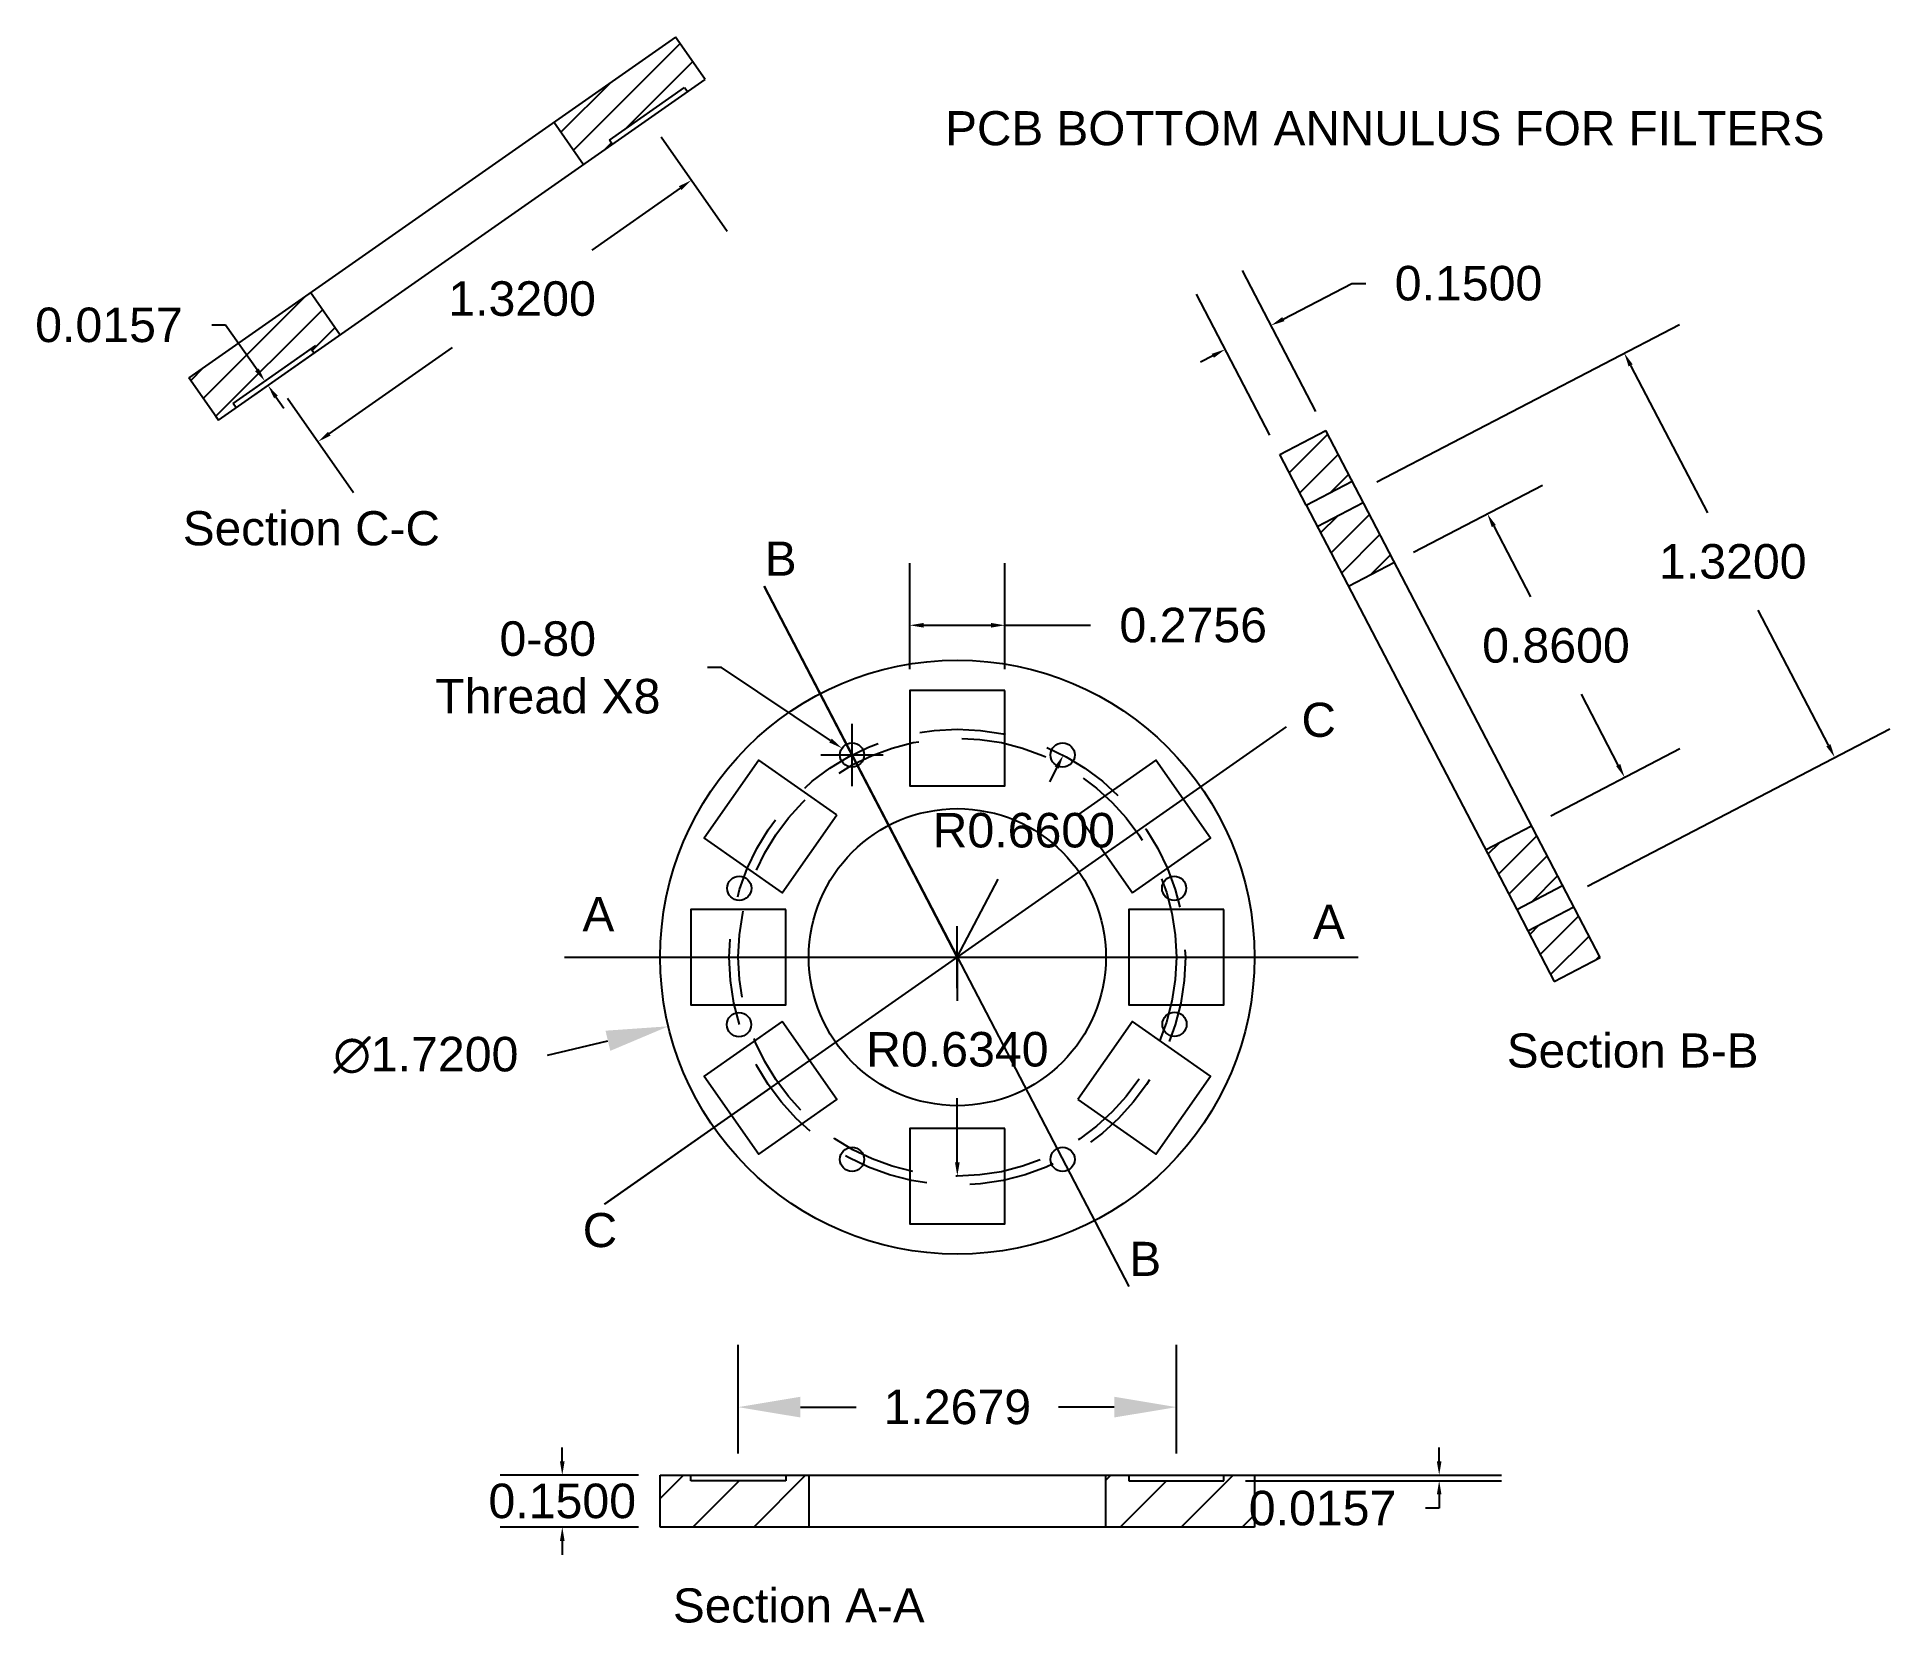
# Model space of a CAD drawing. Header units: inches. Extents: x -2.66 to 2.7, y -1.93 to 2.66.
import ezdxf

# ---------------------------------------------------------------- set-up
doc = ezdxf.new("R2010")
doc.units = ezdxf.units.IN
doc.header["$MEASUREMENT"] = 0
doc.linetypes.add('DASHED2', pattern=[0.375, 0.25, -0.125])
doc.layers.add('Note', color=7, linetype='DASHED2')
doc.styles.get("Standard").update_dxf_attribs({"font": 'arial.ttf'})
doc.dimstyles.new('Annotative', dxfattribs={"dimscale": 0, "dimtxt": 0.18, "dimasz": 0.18, "dimexe": 0.18, "dimexo": 0.0625, "dimgap": 0.09, "dimtad": 0, "dimtih": 1, "dimtoh": 1, "dimdec": 4, "dimzin": 0, "dimdsep": 46, "dimtxsty": 'Standard', "dimcen": 0.09, "dimadec": 0, "dimazin": 0, "dimtfac": 1, "dimtdec": 4, "dimtofl": 0, "dimtmove": 0, "dimatfit": 3, "dimfxl": 1, "dimtolj": 1, "dimtzin": 0, "dimarcsym": 0})
doc.dimstyles.get("Standard").update_dxf_attribs({"dimtxt": 0.1, "dimasz": 0.04, "dimexe": 0.18, "dimexo": 0.0625, "dimgap": 0.09, "dimtad": 0, "dimtih": 1, "dimtoh": 1, "dimdec": 4, "dimzin": 0, "dimdsep": 46, "dimtxsty": 'Standard', "dimcen": 0.09, "dimadec": 0, "dimazin": 0, "dimtfac": 1, "dimtdec": 4, "dimtofl": 0, "dimtmove": 0, "dimatfit": 2, "dimfxl": 1, "dimtolj": 1, "dimtzin": 0, "dimarcsym": 0})

# ---------------------------------------------------------------- blocks, each defined once
blk = doc.blocks.new('*D7')
at = {"color": 0, "linetype": 'Continuous', "lineweight": -2, "transparency": 16777216}
for p, q in [((0.288, 0.549), (0.2664, 0.5079)), ((0, 0), (0.1185, 0.2258))]:
    blk.add_line(p, q, dxfattribs=at)
at = {"color": 0, "linetype": 'Continuous', "transparency": 16777216}
blk.add_solid([(0.2821, 0.5521), (0.2939, 0.5459), (0.3066, 0.5845)], dxfattribs=at)
at = {"layer": 'Defpoints', "color": 0, "linetype": 'Continuous', "transparency": 16777216}
for p in [(0.3066, 0.5845), (0, 0)]:
    blk.add_point(p, dxfattribs=at)
at = {"color": 0, "linetype": 'Continuous', "transparency": 16777216, "insert": (0.1924, 0.3669), "char_height": 0.1, "attachment_point": 5}
blk.add_mtext('\\A1;R0.6600', dxfattribs=at)
blk = doc.blocks.new('*D8')
at = {"color": 0, "linetype": 'Continuous', "lineweight": -2, "transparency": 16777216}
for p, q in [((0, 0), (0, -0.1262)), ((0, -0.594), (0, -0.4084))]:
    blk.add_line(p, q, dxfattribs=at)
at = {"color": 0, "linetype": 'Continuous', "transparency": 16777216}
blk.add_solid([(-0.0067, -0.594), (0.0067, -0.594), (0, -0.634)], dxfattribs=at)
at = {"layer": 'Defpoints', "color": 0, "linetype": 'Continuous', "transparency": 16777216}
for p in [(0, 0), (0, -0.634)]:
    blk.add_point(p, dxfattribs=at)
at = {"color": 0, "linetype": 'Continuous', "transparency": 16777216, "insert": (0, -0.2673), "char_height": 0.1, "attachment_point": 5}
blk.add_mtext('\\A1;R0.6340', dxfattribs=at)
blk = doc.blocks.new('*D12')
at = {"color": 0, "linetype": 'Continuous', "lineweight": -2, "transparency": 16777216}
for p, q in [((-0.6829, 0.8383), (-0.7229, 0.8383)), ((-0.3671, 0.6271), (-0.6829, 0.8383)), ((-0.3048, 0.4954), (-0.3048, 0.6754)), ((-0.3948, 0.5854), (-0.2148, 0.5854))]:
    blk.add_line(p, q, dxfattribs=at)
at = {"color": 0, "linetype": 'Continuous', "transparency": 16777216}
blk.add_solid([(-0.3634, 0.6327), (-0.3708, 0.6216), (-0.3338, 0.6049)], dxfattribs=at)
at = {"layer": 'Defpoints', "color": 0, "linetype": 'Continuous', "transparency": 16777216}
for p in [(-0.3338, 0.6049), (-0.2757, 0.566)]:
    blk.add_point(p, dxfattribs=at)
at = {"color": 0, "linetype": 'Continuous', "transparency": 16777216, "insert": (-1.1855, 0.8383), "char_height": 0.1, "width": 0.7576, "attachment_point": 5}
blk.add_mtext('\\A1;0-80 Thread X8', dxfattribs=at)
blk = doc.blocks.new('*D15')
at = {"color": 0, "linetype": 'Continuous', "lineweight": -2, "transparency": 16777216}
for p, q in [((1.3948, -1.46), (1.3948, -1.42)), ((0.8343, -1.5), (1.5748, -1.5)), ((0.8343, -1.5157), (1.5748, -1.5157)), ((1.3948, -1.5957), (1.3548, -1.5957)), ((1.3948, -1.5557), (1.3948, -1.5957))]:
    blk.add_line(p, q, dxfattribs=at)
at = {"color": 0, "linetype": 'Continuous', "transparency": 16777216}
for points in [[(1.3881, -1.46), (1.4014, -1.46), (1.3948, -1.5)], [(1.3881, -1.5557), (1.4014, -1.5557), (1.3948, -1.5157)]]:
    blk.add_solid(points, dxfattribs=at)
at = {"layer": 'Defpoints', "color": 0, "linetype": 'Continuous', "transparency": 16777216}
for p in [(0.7718, -1.5), (0.7718, -1.5157), (1.3948, -1.5157)]:
    blk.add_point(p, dxfattribs=at)
at = {"color": 0, "linetype": 'Continuous', "transparency": 16777216, "insert": (1.0572, -1.5957), "char_height": 0.1, "attachment_point": 5}
blk.add_mtext('\\A1;0.0157', dxfattribs=at)
blk = doc.blocks.new('*D16')
at = {"color": 0, "linetype": 'Continuous', "lineweight": -2, "transparency": 16777216}
for p, q in [((-1.1436, -1.46), (-1.1436, -1.42)), ((-0.9225, -1.5), (-1.3236, -1.5)), ((-0.9225, -1.65), (-1.3236, -1.65)), ((-1.1436, -1.69), (-1.1436, -1.73))]:
    blk.add_line(p, q, dxfattribs=at)
at = {"color": 0, "linetype": 'Continuous', "transparency": 16777216}
for points in [[(-1.1502, -1.46), (-1.1369, -1.46), (-1.1436, -1.5)], [(-1.1502, -1.69), (-1.1369, -1.69), (-1.1436, -1.65)]]:
    blk.add_solid(points, dxfattribs=at)
at = {"layer": 'Defpoints', "color": 0, "linetype": 'Continuous', "transparency": 16777216}
for p in [(-0.86, -1.5), (-1.1436, -1.65), (-0.86, -1.65)]:
    blk.add_point(p, dxfattribs=at)
at = {"color": 0, "linetype": 'Continuous', "transparency": 16777216, "insert": (-1.1436, -1.575), "char_height": 0.1, "attachment_point": 5}
blk.add_mtext('\\A1;0.1500', dxfattribs=at)
blk = doc.blocks.new('*D19')
at = {"color": 0, "linetype": 'Continuous', "lineweight": -2, "transparency": 16777216}
for p, q in [((1.0376, 1.5802), (0.825, 1.9885)), ((0.9436, 1.8473), (1.1423, 1.9508)), ((1.1423, 1.9508), (1.1823, 1.9508)), ((0.9046, 1.5109), (0.692, 1.9193)), ((0.7396, 1.7411), (0.7041, 1.7227))]:
    blk.add_line(p, q, dxfattribs=at)
at = {"color": 0, "linetype": 'Continuous', "transparency": 16777216}
for points in [[(0.9405, 1.8533), (0.9467, 1.8414), (0.9081, 1.8289)], [(0.7365, 1.7471), (0.7427, 1.7352), (0.7751, 1.7596)]]:
    blk.add_solid(points, dxfattribs=at)
at = {"layer": 'Defpoints', "color": 0, "linetype": 'Continuous', "transparency": 16777216}
for p in [(0.9081, 1.8289), (1.0665, 1.5247), (0.9334, 1.4555)]:
    blk.add_point(p, dxfattribs=at)
at = {"color": 0, "linetype": 'Continuous', "transparency": 16777216, "insert": (1.4797, 1.9508), "char_height": 0.1, "attachment_point": 5}
blk.add_mtext('\\A1;0.1500', dxfattribs=at)
blk = doc.blocks.new('*D20')
at = {"color": 0, "linetype": 'Continuous', "lineweight": -2, "transparency": 16777216}
for p, q in [((-0.1378, 0.8343), (-0.1378, 1.1409)), ((0.1378, 0.8343), (0.1378, 1.1409)), ((-0.0978, 0.9609), (0.0978, 0.9609)), ((0.1378, 0.9609), (0.3853, 0.9609))]:
    blk.add_line(p, q, dxfattribs=at)
at = {"color": 0, "linetype": 'Continuous', "transparency": 16777216}
for points in [[(-0.0978, 0.9676), (-0.0978, 0.9542), (-0.1378, 0.9609)], [(0.0978, 0.9676), (0.0978, 0.9542), (0.1378, 0.9609)]]:
    blk.add_solid(points, dxfattribs=at)
at = {"layer": 'Defpoints', "color": 0, "linetype": 'Continuous', "transparency": 16777216}
for p in [(0.1378, 0.9609), (-0.1378, 0.7718), (0.1378, 0.7718)]:
    blk.add_point(p, dxfattribs=at)
at = {"color": 0, "linetype": 'Continuous', "transparency": 16777216, "insert": (0.6829, 0.9609), "char_height": 0.1, "attachment_point": 5}
blk.add_mtext('\\A1;0.2756', dxfattribs=at)
blk = doc.blocks.new('*D24')
at = {"color": 0, "linetype": 'Continuous', "lineweight": -2, "transparency": 16777216}
for p, q in [((1.3205, 1.1722), (1.694, 1.3666)), ((1.5529, 1.248), (1.6595, 1.0432)), ((1.913, 0.5562), (1.8064, 0.7611)), ((1.7176, 0.4093), (2.0911, 0.6038))]:
    blk.add_line(p, q, dxfattribs=at)
at = {"color": 0, "linetype": 'Continuous', "transparency": 16777216}
for points in [[(1.5588, 1.2511), (1.5469, 1.245), (1.5344, 1.2835)], [(1.9189, 0.5593), (1.9071, 0.5531), (1.9315, 0.5207)]]:
    blk.add_solid(points, dxfattribs=at)
at = {"layer": 'Defpoints', "color": 0, "linetype": 'Continuous', "transparency": 16777216}
for p in [(1.265, 1.1433), (1.9315, 0.5207), (1.6621, 0.3805)]:
    blk.add_point(p, dxfattribs=at)
at = {"color": 0, "linetype": 'Continuous', "transparency": 16777216, "insert": (1.7329, 0.9021), "char_height": 0.1, "attachment_point": 5}
blk.add_mtext('\\A1;0.8600', dxfattribs=at)
blk = doc.blocks.new('*D25')
at = {"color": 0, "linetype": 'Continuous', "lineweight": -2, "transparency": 16777216}
for p, q in [((0, -0.09), (0, 0.09)), ((-0.09, 0), (0.09, 0)), ((-1.1865, -0.284), (-1.0114, -0.2421))]:
    blk.add_line(p, q, dxfattribs=at)
at = {"color": 0, "linetype": 'Continuous', "transparency": 16777216}
blk.add_solid([(-1.0184, -0.2129), (-1.0045, -0.2712), (-0.8364, -0.2002)], dxfattribs=at)
at = {"layer": 'Defpoints', "color": 0, "linetype": 'Continuous', "transparency": 16777216}
for p in [(0.8364, 0.2002), (-0.8364, -0.2002)]:
    blk.add_point(p, dxfattribs=at)
at = {"color": 0, "linetype": 'Continuous', "transparency": 16777216, "insert": (-1.5383, -0.284), "char_height": 0.18, "attachment_point": 5}
blk.add_mtext('\\A1;{\\H0.55556x;∅1.7200}', dxfattribs=at)
blk = doc.blocks.new('*D26')
at = {"color": 0, "linetype": 'Continuous', "lineweight": -2, "transparency": 16777216}
for p, q in [((-0.634, -1.4375), (-0.634, -1.1228)), ((0.634, -1.4375), (0.634, -1.1228)), ((-0.454, -1.3028), (-0.293, -1.3028)), ((0.454, -1.3028), (0.293, -1.3028))]:
    blk.add_line(p, q, dxfattribs=at)
at = {"color": 0, "linetype": 'Continuous', "transparency": 16777216}
for points in [[(-0.454, -1.2728), (-0.454, -1.3328), (-0.634, -1.3028)], [(0.454, -1.2728), (0.454, -1.3328), (0.634, -1.3028)]]:
    blk.add_solid(points, dxfattribs=at)
at = {"layer": 'Defpoints', "color": 0, "linetype": 'Continuous', "transparency": 16777216}
for p in [(0.634, -1.3028), (-0.634, -1.5), (0.634, -1.5)]:
    blk.add_point(p, dxfattribs=at)
at = {"color": 0, "linetype": 'Continuous', "transparency": 16777216, "insert": (0, -1.3028), "char_height": 0.18, "attachment_point": 5}
blk.add_mtext('\\A1;{\\H0.55556x;1.2679}', dxfattribs=at)
blk = doc.blocks.new('*D27')
at = {"color": 0, "linetype": 'Continuous', "lineweight": -2, "transparency": 16777216}
for p, q in [((-0.8575, 2.3752), (-0.6662, 2.1021)), ((-0.8022, 2.2266), (-1.0584, 2.0473)), ((-1.818, 1.5154), (-1.4614, 1.7651)), ((-1.9387, 1.6181), (-1.7475, 1.345))]:
    blk.add_line(p, q, dxfattribs=at)
at = {"color": 0, "linetype": 'Continuous', "transparency": 16777216}
for points in [[(-0.8061, 2.2321), (-0.7984, 2.2212), (-0.7695, 2.2496)], [(-1.8218, 1.5209), (-1.8142, 1.51), (-1.8507, 1.4925)]]:
    blk.add_solid(points, dxfattribs=at)
at = {"layer": 'Defpoints', "color": 0, "linetype": 'Continuous', "transparency": 16777216}
for p in [(-0.8933, 2.4264), (-0.7695, 2.2496), (-1.9746, 1.6693)]:
    blk.add_point(p, dxfattribs=at)
at = {"color": 0, "linetype": 'Continuous', "transparency": 16777216, "insert": (-1.2599, 1.9062), "char_height": 0.1, "attachment_point": 5}
blk.add_mtext('\\A1;1.3200', dxfattribs=at)
blk = doc.blocks.new('*D32')
at = {"color": 0, "linetype": 'Continuous', "lineweight": -2, "transparency": 16777216}
for p, q in [((-2.1181, 1.8301), (-2.1581, 1.8301)), ((-2.0272, 1.7004), (-2.1181, 1.8301)), ((-2.0452, 1.6389), (-1.8568, 1.7709)), ((-2.0363, 1.6261), (-1.8479, 1.7581)), ((-1.9724, 1.622), (-1.9494, 1.5893))]:
    blk.add_line(p, q, dxfattribs=at)
at = {"color": 0, "linetype": 'Continuous', "transparency": 16777216}
for points in [[(-2.0218, 1.7042), (-2.0327, 1.6966), (-2.0043, 1.6676)], [(-1.9669, 1.6259), (-1.9778, 1.6182), (-1.9953, 1.6548)]]:
    blk.add_solid(points, dxfattribs=at)
at = {"layer": 'Defpoints', "color": 0, "linetype": 'Continuous', "transparency": 16777216}
for p in [(-1.9953, 1.6548), (-2.0964, 1.6031), (-2.0875, 1.5903)]:
    blk.add_point(p, dxfattribs=at)
at = {"color": 0, "linetype": 'Continuous', "transparency": 16777216, "insert": (-2.4556, 1.8301), "char_height": 0.1, "attachment_point": 5}
blk.add_mtext('\\A1;0.0157', dxfattribs=at)
blk = doc.blocks.new('*D35')
at = {"color": 0, "linetype": 'Continuous', "lineweight": -2, "transparency": 16777216}
for p, q in [((1.2143, 1.3762), (2.0901, 1.8321)), ((1.9489, 1.7135), (2.1712, 1.2864)), ((2.5215, 0.6136), (2.3181, 1.0042)), ((1.8238, 0.2053), (2.6996, 0.6612))]:
    blk.add_line(p, q, dxfattribs=at)
at = {"color": 0, "linetype": 'Continuous', "transparency": 16777216}
for points in [[(1.9548, 1.7166), (1.943, 1.7104), (1.9304, 1.749)], [(2.5274, 0.6167), (2.5155, 0.6105), (2.5399, 0.5781)]]:
    blk.add_solid(points, dxfattribs=at)
at = {"layer": 'Defpoints', "color": 0, "linetype": 'Continuous', "transparency": 16777216}
for p in [(1.1588, 1.3473), (2.5399, 0.5781), (1.7683, 0.1765)]:
    blk.add_point(p, dxfattribs=at)
at = {"color": 0, "linetype": 'Continuous', "transparency": 16777216, "insert": (2.2447, 1.1453), "char_height": 0.1, "attachment_point": 5}
blk.add_mtext('\\A1;1.3200', dxfattribs=at)

msp = doc.modelspace()

# ---------------------------------------------------------------- hatches: boundary and pattern name
at = {"linetype": 'Continuous'}
h = msp.add_hatch(dxfattribs=at)
h.set_pattern_fill('ANSI31', color=256, scale=0.5)
h.paths.add_polyline_path([(-1.78618, 1.80124), (-1.87221, 1.92412), (-2.22445, 1.67748), (-2.13841, 1.5546), (-2.08746, 1.59028), (-2.09643, 1.60309), (-1.87068, 1.76117), (-1.86171, 1.74836)])
h.paths.add_polyline_path([(-0.7894, 2.51829), (-0.78043, 2.50548), (-0.72947, 2.54116), (-0.73844, 2.55397), (-0.81551, 2.66403), (-1.16774, 2.41739), (-1.08171, 2.29452), (-0.99829, 2.35293), (-1.00726, 2.36574)])
h = msp.add_hatch(dxfattribs=at)
h.set_pattern_fill('ANSI31', color=256, scale=0.5)
h.paths.add_polyline_path([(1.06646, 1.52471), (0.93341, 1.45545), (1.0096, 1.3091), (1.14265, 1.37836)])
h.paths.add_polyline_path([(1.26502, 1.1433), (1.17497, 1.31627), (1.04192, 1.247), (1.13196, 1.07404)])
h.paths.add_polyline_path([(1.66212, 0.38047), (1.52907, 0.31121), (1.61911, 0.13824), (1.75216, 0.2075)])
h.paths.add_polyline_path([(1.78448, 0.14541), (1.65143, 0.07615), (1.72762, -0.07021), (1.86067, -0.00094)])
h = msp.add_hatch(dxfattribs=at)
h.set_pattern_fill('ANSI31', color=256)
h.paths.add_polyline_path([(-0.43, -1.5), (-0.49617, -1.5), (-0.49617, -1.5157), (-0.77176, -1.5157), (-0.77176, -1.5), (-0.86, -1.5), (-0.86, -1.65), (-0.43, -1.65)])
h.paths.add_polyline_path([(0.86, -1.5), (0.77175, -1.5), (0.77175, -1.5157), (0.49616, -1.5157), (0.49616, -1.5), (0.42924, -1.5), (0.42924, -1.65), (0.86, -1.65)])

# ---------------------------------------------------------------- linework, layer by layer
for p, q in [((-0.81551, 2.66403), (-2.22445, 1.67748)), ((-0.72947, 2.54116), (-0.81551, 2.66403)), ((-2.13841, 1.5546), (-0.72947, 2.54116)), ((-0.72947, 2.54116), (-0.73844, 2.55397)), ((-1.00726, 2.36574), (-0.7894, 2.51829)), ((-0.7894, 2.51829), (-0.78043, 2.50548)), ((-1.08171, 2.29452), (-1.16774, 2.41739)), ((-0.99829, 2.35293), (-1.00726, 2.36574)), ((-1.78618, 1.80124), (-1.87221, 1.92412)), ((-2.09643, 1.60309), (-1.87068, 1.76117)), ((-1.87068, 1.76117), (-1.86171, 1.74836)), ((-2.13841, 1.5546), (-2.22445, 1.67748)), ((-2.14738, 1.56742), (-2.13841, 1.5546)), ((-2.08746, 1.59028), (-2.09643, 1.60309)), ((0.93341, 1.45545), (1.06646, 1.52471)), ((1.86067, -0.00094), (1.06646, 1.52471)), ((1.0096, 1.3091), (0.93341, 1.45545)), ((1.0096, 1.3091), (1.14265, 1.37836)), ((1.0096, 1.3091), (1.61911, 0.13824)), ((1.04192, 1.247), (1.17497, 1.31627)), ((1.13196, 1.07404), (1.26502, 1.1433)), ((0, 0), (-0.55928, 1.07437)), ((-0.55928, 1.07437), (0.49616, -0.95312)), ((-1.02116, -0.71503), (0.95279, 0.66715)), ((1.52907, 0.31121), (1.66212, 0.38047)), ((1.61911, 0.13824), (1.75216, 0.2075)), ((1.61911, 0.13824), (1.65143, 0.07615)), ((1.65143, 0.07615), (1.78448, 0.14541)), ((1.65143, 0.07615), (1.72762, -0.07021)), ((-1.13756, 0), (1.15996, 0)), ((1.72762, -0.07021), (1.86067, -0.00094)), ((-0.54064, -0.37856), (-0.70447, -0.49328)), ((-0.70447, -0.49328), (-1.02116, -0.71503)), ((-0.86, -1.5), (0.86, -1.5)), ((-0.86, -1.65), (-0.86, -1.5)), ((-0.77176, -1.5157), (-0.77176, -1.5)), ((-0.49617, -1.5), (-0.49617, -1.5157)), ((-0.43, -1.5), (-0.43, -1.65)), ((0.42924, -1.5), (0.42924, -1.65)), ((0.49616, -1.5), (0.49616, -1.5157)), ((0.77175, -1.5157), (0.77175, -1.5)), ((0.86, -1.5), (0.86, -1.65)), ((-0.49617, -1.5157), (-0.77176, -1.5157)), ((0.49616, -1.5157), (0.77175, -1.5157)), ((0.86, -1.65), (-0.86, -1.65))]:
    msp.add_line(p, q, dxfattribs=at)
at = {"color": 1}
for points in [[(0.13779, 0.77175), (-0.1378, 0.77175), (-0.1378, 0.49616), (0.13779, 0.49616)], [(-0.49617, 0.13779), (-0.77176, 0.13779), (-0.77176, -0.1378), (-0.49617, -0.1378)], [(0.77175, 0.13779), (0.49616, 0.13779), (0.49616, -0.1378), (0.77175, -0.1378)], [(0.13779, -0.49617), (-0.1378, -0.49617), (-0.1378, -0.77176), (0.13779, -0.77176)]]:
    msp.add_lwpolyline(points, close=True, dxfattribs=at)
at = {"color": 3}
for points in [[(-0.34873, 0.4124), (-0.57448, 0.57047), (-0.73255, 0.34472), (-0.5068, 0.18665)], [(0.5068, 0.18665), (0.73255, 0.34472), (0.57448, 0.57047), (0.34873, 0.4124)], [(-0.5068, -0.18665), (-0.73255, -0.34472), (-0.57448, -0.57047), (-0.34873, -0.4124)], [(0.34873, -0.4124), (0.57448, -0.57047), (0.73255, -0.34472), (0.5068, -0.18665)]]:
    msp.add_lwpolyline(points, close=True, dxfattribs=at)
for centre in [(-0.30475, 0.58543), (0.30475, 0.58543), (-0.63129, 0.19943), (0.62761, 0.19943), (-0.63202, -0.19519), (0.62864, -0.19423), (-0.30475, -0.58543), (0.30475, -0.58543)]:
    msp.add_circle(centre, 0.035, dxfattribs=at)
at = {"layer": 'Note', "linetype": 'Continuous'}
for radius in [0.86, 0.43]:
    msp.add_circle((0, 0), radius, dxfattribs=at)
at = {"layer": 'Note', "color": 3}
msp.add_circle((0, 0), 0.66, dxfattribs=at)
at = {"layer": 'Note', "color": 1, "linetype": 'DASHED2'}
msp.add_circle((0, 0), 0.63396, dxfattribs=at)

# ---------------------------------------------------------------- texts
at = {"linetype": 'Continuous'}
for s, height, p in [('Section C-C', 0.0987944, (-2.2418, 1.19248)), ('B', 0.09879, (-0.55723, 1.10452)), ('C', 0.09879, (0.99622, 0.63792)), ('A', 0.09879, (-1.08501, 0.07519)), ('A', 0.09879, (1.02958, 0.05283)), ('C', 0.09879, (-1.08438, -0.83949)), ('B', 0.09879, (0.49801, -0.92298))]:
    msp.add_text(s, height=height, dxfattribs=at).set_placement(p)
at = {"linetype": 'Continuous', "char_height": 0.0987944, "attachment_point": 1}
for s, width, insert in [('\\pt1.6795;PCB BOTTOM ANNULUS FOR FILTERS', 2.6888479, (-0.03522, 2.4495)), ('Section B-B', 1.3286352, (1.59049, -0.22078)), ('Section A-A', 1.3286352, (-0.82319, -1.82745))]:
    msp.add_mtext_dynamic_manual_height_columns(s, width=width, gutter_width=0.49397, heights=[0], dxfattribs=dict(at, insert=insert))

# ---------------------------------------------------------------- dimensions: what is measured, and where the dimension line sits
at = {"linetype": 'Continuous'}
for base, p1, p2, angle, picture, middle, dimtype in [((-0.76947, 2.24959), (-1.97458, 1.66932), (-0.8933, 2.42644), 35, '*D27', (-1.25988, 1.9062), 161), ((0.90813, 1.82887), (0.93341, 1.45545), (1.06646, 1.52471), 27.5, '*D19', (1.47967, 1.95076), 161), ((2.53993, 0.57813), (1.15881, 1.34731), (1.76832, 0.17646), 297.5, '*D35', (2.24468, 1.1453), 161), ((1.93149, 0.52069), (1.26502, 1.1433), (1.66212, 0.38047), 297.5, '*D24', (1.73293, 0.90211), 161), ((-1.14355, -1.65), (-0.86, -1.5), (-0.86, -1.65), 90, '*D16', (-1.14355, -1.575), 160), ((1.39477, -1.5157), (0.77175, -1.5), (0.77175, -1.5157), 90, '*D15', (1.0572, -1.5957), 160)]:
    dim = msp.add_linear_dim(base=base, p1=p1, p2=p2, angle=angle, dimstyle='Standard', dxfattribs=at)
    dim.commit()
    dim.dimension.update_dxf_attribs({"geometry": picture, "text_midpoint": middle, "dimtype": dimtype})
dim = msp.add_linear_dim(base=(-1.9953, 1.65481), p1=(-2.09643, 1.60309), p2=(-2.08746, 1.59028), angle=305, text='0.0157', dimstyle='Standard', dxfattribs=at)
dim.commit()
dim.dimension.update_dxf_attribs({"geometry": '*D32', "text_midpoint": (-2.45563, 1.83013), "dimtype": 161})
dim = msp.add_linear_dim(base=(0.13779, 0.96092), p1=(-0.1378, 0.77175), p2=(0.13779, 0.77175), dimstyle='Standard', dxfattribs=at)
dim.commit()
dim.dimension.update_dxf_attribs({"geometry": '*D20', "text_midpoint": (0.68287, 0.96092), "dimtype": 160})
dim = msp.add_diameter_dim_2p(p1=(-0.27566, 0.56597), p2=(-0.33385, 0.60488), text='0-80 Thread X8', dimstyle='Standard', dxfattribs=at)
dim.commit()
dim.dimension.update_dxf_attribs({"geometry": '*D12', "text_midpoint": (-1.18549, 0.8383), "dimtype": 163})
at = {"color": 3, "linetype": 'Continuous'}
dim = msp.add_radius_dim(center=(0, 0), mpoint=(0.30659, 0.58447), dimstyle='Standard', dxfattribs=at)
dim.commit()
dim.dimension.update_dxf_attribs({"geometry": '*D7', "text_midpoint": (0.19245, 0.36687), "dimtype": 164})
at = {"linetype": 'Continuous'}
dim = msp.add_diameter_dim_2p(p1=(0.83638, 0.20017), p2=(-0.83638, -0.20017), text='{\\H0.55556x;<>}', dimstyle='Annotative', dxfattribs=at)
dim.commit()
dim.dimension.update_dxf_attribs({"geometry": '*D25', "text_midpoint": (-1.5383, -0.28396)})
at = {"color": 1, "linetype": 'Continuous'}
dim = msp.add_radius_dim(center=(0, 0), mpoint=(0, -0.63396), dimstyle='Standard', dxfattribs=at)
dim.commit()
dim.dimension.update_dxf_attribs({"geometry": '*D8', "text_midpoint": (0, -0.26728), "dimtype": 164})
at = {"linetype": 'Continuous'}
dim = msp.add_linear_dim(base=(0.63396, -1.30276), p1=(-0.63396, -1.5), p2=(0.63396, -1.5), text='{\\H0.55556x;<>}', dimstyle='Annotative', dxfattribs=at)
dim.commit()
dim.dimension.update_dxf_attribs({"geometry": '*D26', "text_midpoint": (0, -1.30276)})

doc.saveas('drawing.dxf')
